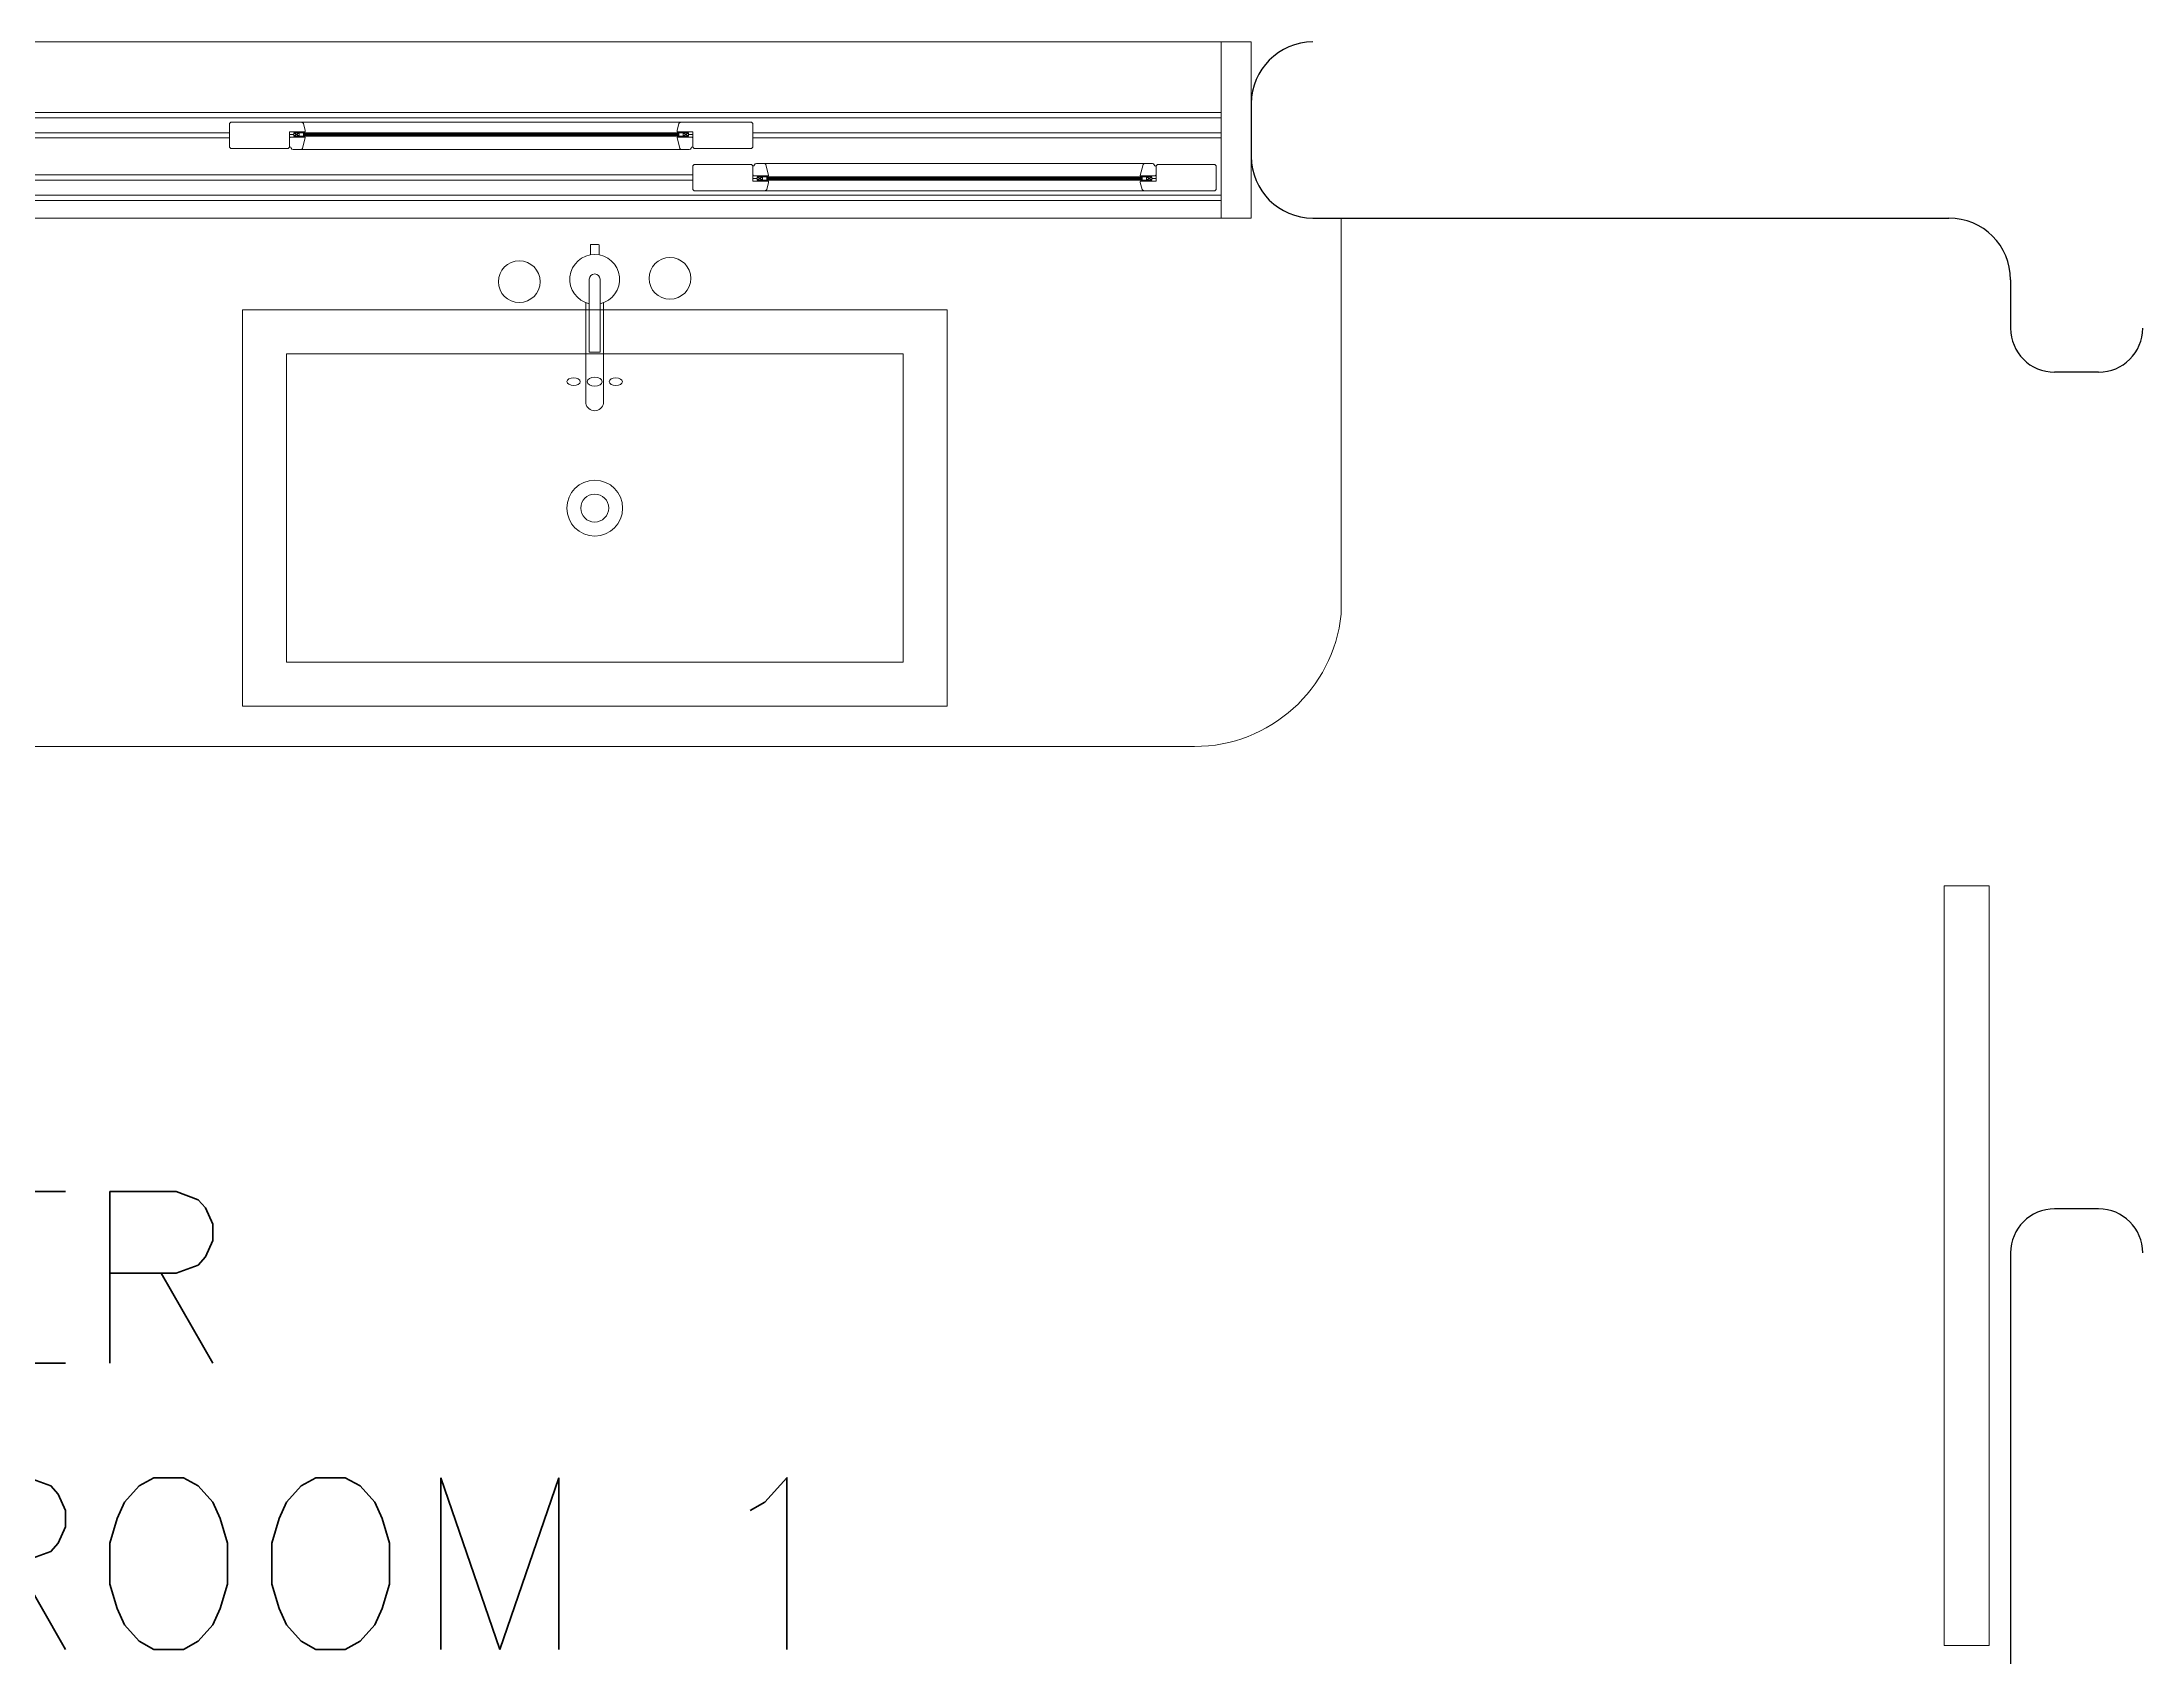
# Model space of a CAD drawing. Header units: metres. Extents: x -44 to 358, y -246 to 48.
# Drawn here: x 85.478 to 87.863, y -95.948 to -94.114 of the extents above; entities that cross this region are included whole.
import ezdxf

# ---------------------------------------------------------------- set-up
doc = ezdxf.new("R2010")
doc.units = ezdxf.units.M
doc.header["$LTSCALE"] = 0.3
doc.layers.add('1', color=1, linetype='Continuous')
doc.layers.add('TEXTOS', color=4, linetype='Continuous')
for name, color, linetype, lineweight in [('A-DOOR', 7, 'Continuous', 5), ('A-WALL', 7, 'Continuous', 30), ('baños', 141, 'Continuous', 0), ('cristales', 131, 'Continuous', 0)]:
    doc.layers.add(name, color=color, linetype=linetype, lineweight=lineweight)

# ---------------------------------------------------------------- blocks, each defined once
blk = doc.blocks.new('A$Cf9d9fc6c')
at = {"layer": 'A-DOOR'}
for p, q in [((0, 0.2), (2.65, 0.2)), ((2.616, 0.2), (2.616, 0)), ((2.65, 0), (2.65, 0.2)), ((0.034, 0.12), (2.616, 0.12)), ((1.49, 0.1075), (1.4915, 0.109)), ((1.49, 0.0805), (1.49, 0.1075)), ((1.4915, 0.109), (1.5721, 0.109)), ((1.5755, 0.098), (1.558, 0.098)), ((1.558, 0.098), (1.558, 0.0805)), ((1.563, 0.097), (1.569, 0.093)), ((1.563, 0.093), (1.569, 0.097)), ((1.5721, 0.109), (1.574, 0.1075)), ((1.5721, 0.109), (2.0019, 0.109)), ((1.574, 0.1075), (1.576, 0.0995)), ((1.576, 0.0985), (1.5755, 0.098)), ((1.576, 0.0995), (1.576, 0.0985)), ((2, 0.1075), (1.998, 0.0995)), ((1.998, 0.0995), (1.998, 0.0985)), ((1.998, 0.0985), (1.9985, 0.098)), ((1.9985, 0.098), (2.016, 0.098)), ((2.0019, 0.109), (2, 0.1075)), ((2.0825, 0.109), (2.0019, 0.109)), ((2.011, 0.097), (2.005, 0.093)), ((2.011, 0.093), (2.005, 0.097)), ((2.016, 0.098), (2.016, 0.0805)), ((2.084, 0.1075), (2.0825, 0.109)), ((2.084, 0.0805), (2.084, 0.1075)), ((1.4915, 0.079), (1.49, 0.0805)), ((1.5565, 0.079), (1.4915, 0.079)), ((1.558, 0.0805), (1.5565, 0.079)), ((1.558, 0.095), (1.563, 0.095)), ((1.558, 0.095), (1.563, 0.095)), ((2.0028, 0.078), (1.5712, 0.078)), ((2.016, 0.095), (2.011, 0.095)), ((2.016, 0.095), (2.011, 0.095)), ((2.016, 0.0805), (2.0175, 0.079)), ((2.0175, 0.079), (2.0825, 0.079)), ((2.0825, 0.079), (2.084, 0.0805)), ((2.016, 0.0595), (2.0175, 0.061)), ((2.016, 0.0595), (2.016, 0.0325)), ((2.0825, 0.061), (2.0175, 0.061)), ((2.084, 0.0595), (2.0825, 0.061)), ((2.084, 0.042), (2.084, 0.0595)), ((2.0972, 0.062), (2.5288, 0.062)), ((2.542, 0.0595), (2.5435, 0.061)), ((2.542, 0.042), (2.542, 0.0595)), ((2.5435, 0.061), (2.6085, 0.061)), ((2.6085, 0.061), (2.61, 0.0595)), ((2.61, 0.0595), (2.61, 0.0325)), ((2.016, 0.0325), (2.0175, 0.031)), ((2.0175, 0.031), (2.0981, 0.031)), ((2.084, 0.045), (2.089, 0.045)), ((2.084, 0.045), (2.089, 0.045)), ((2.1015, 0.042), (2.084, 0.042)), ((2.089, 0.043), (2.095, 0.047)), ((2.089, 0.047), (2.095, 0.043)), ((2.0981, 0.031), (2.1, 0.0325)), ((2.5279, 0.031), (2.0981, 0.031)), ((2.1, 0.0325), (2.102, 0.0405)), ((2.102, 0.0415), (2.1015, 0.042)), ((2.102, 0.0405), (2.102, 0.0415)), ((2.524, 0.0415), (2.5245, 0.042)), ((2.524, 0.0405), (2.524, 0.0415)), ((2.526, 0.0325), (2.524, 0.0405)), ((2.5245, 0.042), (2.542, 0.042)), ((2.5279, 0.031), (2.526, 0.0325)), ((2.6085, 0.031), (2.5279, 0.031)), ((2.537, 0.043), (2.531, 0.047)), ((2.537, 0.047), (2.531, 0.043)), ((2.542, 0.045), (2.537, 0.045)), ((2.542, 0.045), (2.537, 0.045)), ((2.61, 0.0325), (2.6085, 0.031)), ((0.034, 0.02), (2.616, 0.02)), ((0, 0), (2.65, 0))]:
    blk.add_line(p, q, dxfattribs=at)
at = {"layer": 'A-DOOR', "color": 8}
for p, q in [((0.034, 0.114), (2.616, 0.114)), ((1.16, 0.097), (1.49, 0.097)), ((2.084, 0.097), (2.616, 0.097)), ((1.16, 0.091), (1.49, 0.091)), ((2.084, 0.091), (2.616, 0.091)), ((2.016, 0.049), (0.634, 0.049)), ((0.034, 0.026), (2.616, 0.026)), ((2.016, 0.043), (0.634, 0.043))]:
    blk.add_line(p, q, dxfattribs=at)
at = {"layer": 'A-DOOR'}
for points in [[(1.563, 0.097), (1.569, 0.097), (1.569, 0.093), (1.563, 0.093)], [(1.563, 0.097), (2.011, 0.097), (2.011, 0.093), (1.563, 0.093)], [(1.5755, 0.098), (1.5635, 0.098), (1.5635, 0.097), (1.5755, 0.097)], [(1.569, 0.097), (1.574, 0.097), (1.574, 0.093), (1.569, 0.093)], [(1.9985, 0.098), (2.0105, 0.098), (2.0105, 0.097), (1.9985, 0.097)], [(2.005, 0.097), (2, 0.097), (2, 0.093), (2.005, 0.093)], [(2.011, 0.097), (2.005, 0.097), (2.005, 0.093), (2.011, 0.093)], [(1.558, 0.095), (1.563, 0.095), (1.563, 0.095), (1.558, 0.095)], [(1.5755, 0.093), (1.5635, 0.093), (1.5635, 0.092), (1.5755, 0.092)], [(1.9985, 0.093), (2.0105, 0.093), (2.0105, 0.092), (1.9985, 0.092)], [(2.016, 0.095), (2.011, 0.095), (2.011, 0.095), (2.016, 0.095)], [(2.1015, 0.047), (2.0895, 0.047), (2.0895, 0.048), (2.1015, 0.048)], [(2.5245, 0.047), (2.5365, 0.047), (2.5365, 0.048), (2.5245, 0.048)], [(2.084, 0.045), (2.089, 0.045), (2.089, 0.045), (2.084, 0.045)], [(2.537, 0.043), (2.089, 0.043), (2.089, 0.047), (2.537, 0.047)], [(2.089, 0.043), (2.095, 0.043), (2.095, 0.047), (2.089, 0.047)], [(2.1015, 0.042), (2.0895, 0.042), (2.0895, 0.043), (2.1015, 0.043)], [(2.095, 0.043), (2.1, 0.043), (2.1, 0.047), (2.095, 0.047)], [(2.5245, 0.042), (2.5365, 0.042), (2.5365, 0.043), (2.5245, 0.043)], [(2.531, 0.043), (2.526, 0.043), (2.526, 0.047), (2.531, 0.047)], [(2.537, 0.043), (2.531, 0.043), (2.531, 0.047), (2.537, 0.047)], [(2.542, 0.045), (2.537, 0.045), (2.537, 0.045), (2.542, 0.045)]]:
    blk.add_lwpolyline(points, close=True, dxfattribs=at)
at = {"layer": 'A-DOOR', "color": 7}
for points in [[(1.563, 0.093), (2.011, 0.093), (2.011, 0.097), (1.563, 0.097)], [(2.537, 0.047), (2.089, 0.047), (2.089, 0.043), (2.537, 0.043)]]:
    blk.add_lwpolyline(points, close=True, dxfattribs=at)
at = {"layer": 'A-DOOR'}
for points in [[(1.5601, 0.0795, 0.341999), (1.5582, 0.081), (1.558, 0.0813), (1.558, 0.091), (1.559, 0.092), (1.576, 0.092), (1.576, 0.0915), (1.5727, 0.0791, -0.339454), (1.5712, 0.078), (1.5621, 0.078, -0.341999)], [(2.0139, 0.0795, -0.341999), (2.0158, 0.081), (2.016, 0.0813), (2.016, 0.091), (2.015, 0.092), (1.998, 0.092), (1.998, 0.0915), (2.0013, 0.0791, 0.339454), (2.0028, 0.078), (2.0119, 0.078, 0.341999)], [(2.0861, 0.0605, -0.341999), (2.0842, 0.059), (2.084, 0.0587), (2.084, 0.049), (2.085, 0.048), (2.102, 0.048), (2.102, 0.0485), (2.0987, 0.0609, 0.339454), (2.0972, 0.062), (2.0881, 0.062, 0.341999)], [(2.5399, 0.0605, 0.341999), (2.5418, 0.059), (2.542, 0.0587), (2.542, 0.049), (2.541, 0.048), (2.524, 0.048), (2.524, 0.0485), (2.5273, 0.0609, -0.339454), (2.5288, 0.062), (2.5379, 0.062, -0.341999)]]:
    blk.add_lwpolyline(points, format="xyb", close=True, dxfattribs=at)
at = {"layer": 'cristales', "const_width": 0.004}
for points in [[(1.574, 0.095), (2, 0.095)], [(2.526, 0.045), (2.1, 0.045)]]:
    blk.add_lwpolyline(points, dxfattribs=at)
blk = doc.blocks.new('A$C8d867532')
at = {"layer": 'baños', "linetype": 'Continuous'}
blk.add_line((0.0395, 0.4062, 0), (0.1223, 0.4062, 0.0004), dxfattribs=at)
at = {"layer": 'baños'}
for points in [[(0.0743, 0.8), (0.5243, 0.8), (0.5243, 0), (0.0743, 0)], [(0.1243, 0.75), (0.4743, 0.75), (0.4743, 0.05), (0.1243, 0.05)]]:
    blk.add_lwpolyline(points, close=True, dxfattribs=at)
at = {"layer": 'baños', "linetype": 'Continuous'}
blk.add_lwpolyline([(0.0672, 0.3939, -9.082434), (0.0672, 0.4062)], format="xyb", dxfattribs=at)
at = {"layer": 'baños', "linetype": 'Continuous', "elevation": 0}
for points in [[(0.0333, 0.4, -0.385153), (0.0395, 0.4062), (0.0395, 0.4062)], [(0.0661, 0.4101), (0.1804, 0.4101, -0.363105), (0.1887, 0.4, -0.363105), (0.1804, 0.39), (0.0661, 0.39)], [(0.0333, 0.4, 0.385153), (0.0395, 0.3939), (0.0395, 0.3939)]]:
    blk.add_lwpolyline(points, format="xyb", dxfattribs=at)
at = {"layer": 'baños', "linetype": 'Continuous'}
for points, elevation in [([(0.1223, 0.4062), (0.1223, 0.3939)], 0.0004), ([(0.0114, 0.405), (0.0005, 0.405), (0, 0.4043), (0, 0.3957)], 0), ([(0, 0.3957), (0.0005, 0.395), (0.0114, 0.395)], 0)]:
    blk.add_lwpolyline(points, dxfattribs=dict(at, elevation=elevation))
at = {"layer": 'baños', "linetype": 'Continuous', "extrusion": (1.31781e-06, -1, -8.43443e-26), "elevation": -0.3939}
blk.add_lwpolyline([(0.1223, 0.0004), (0.0395, 0)], close=True, dxfattribs=at)
at = {"layer": 'baños', "linetype": 'Continuous'}
for centre, radius in [((0.0422, 0.4857), 0.0237), ((0.2993, 0.4), 0.0317), ((0.2993, 0.4), 0.0159), ((0.0384, 0.3146), 0.0237)]:
    blk.add_circle(centre, radius, dxfattribs=at)
at = {"layer": 'baños', "linetype": 'Continuous', "extrusion": (3.61622e-27, 8.43443e-26, -1)}
for centre, major_axis, ratio in [((0.1557, 0.424), (0.00005, -0.0075), 0.581577), ((0.1558, 0.4), (0, -0.0085), 0.599546), ((0.1558, 0.376), (0.00005, -0.0075), 0.581577)]:
    blk.add_ellipse(centre, major_axis=major_axis, ratio=ratio, dxfattribs=at)
at = {"layer": 'baños', "linetype": 'Continuous', "flags": 8}
for tag, p in [('TRADENAME', (0.1887, 0.4, 0)), ('MODELNUMBER', (0.1887, 0.4, 0)), ('MATERIAL', (0.1888, 0.4, 0)), ('PRODUCT', (0.1888, 0.4, 0))]:
    blk.add_attdef(tag, p, '', height=0.0000254, rotation=270.0001, dxfattribs=at)
at = {"layer": 'baños', "linetype": 'Continuous'}
for tag, p in [('MATERIAL', (0.299, 0.3999)), ('PRODUCT', (0.299, 0.3999)), ('TRADENAME', (0.2991, 0.3999)), ('MODELNUMBER', (0.2991, 0.3999))]:
    blk.add_attdef(tag, p, '', height=0.0000254, rotation=90.0001, dxfattribs=at)
blk = doc.blocks.new('PL MUEBLES 2N NASAS 09')
at = {"layer": 'A-DOOR', "color": 2}
blk.add_lwpolyline([(219.6863, 56.5469), (219.6863, 55.6844), (219.7374, 55.6844), (219.7374, 56.5469)], close=True, dxfattribs=at)
at = {"layer": 'A-WALL', "color": 2}
for p, q in [((218.8997, 57.4353), (218.8997, 57.3753)), ((218.9697, 57.3053), (219.6918, 57.3053)), ((219.7618, 57.2353), (219.7618, 57.1803)), ((219.8618, 57.1303), (219.8118, 57.1303)), ((219.8618, 56.1803), (219.8118, 56.1803)), ((219.7618, 56.1303), (219.7618, 55.0553))]:
    blk.add_line(p, q, dxfattribs=at)
for centre, radius, start, end in [((218.9697, 57.4353), 0.07, 90, 180), ((218.9697, 57.3753), 0.07, 180, 270), ((219.6918, 57.2353), 0.07, 0, 90), ((219.8118, 57.1803), 0.05, 180, 270), ((219.8618, 57.1803), 0.05, 270, 0), ((219.8118, 56.1303), 0.05, 90, 180), ((219.8618, 56.1303), 0.05, 360, 90)]:
    blk.add_arc(centre, radius, start, end, dxfattribs=at)
at = {"layer": 'baños', "color": 2}
for p, q in [((219.0018, 57.3053), (219.0018, 56.8553)), ((218.8352, 56.7053), (216.1534, 56.7053))]:
    blk.add_line(p, q, dxfattribs=at)
blk.add_arc((218.8352, 56.8728), 0.1675, 270, 354.0288, dxfattribs=at)
at = {"layer": '1', "color": 2}
ref = blk.add_blockref('A$C8d867532', (218.5543, 57.2753, 0), dxfattribs=dict(at, xscale=-1, rotation=90))
ref.add_attrib('MATERIAL', 'VITREOUS CHINA', (218.1544, 56.9763, 0), dxfattribs={"layer": 'baños', "linetype": 'Continuous', "height": 0.0000254, "rotation": 179.9999})
ref.add_attrib('PRODUCT', 'BATHROOM SINK', (218.1544, 56.9763, 0), dxfattribs={"layer": 'baños', "linetype": 'Continuous', "height": 0.0000254, "rotation": 179.9999})
ref.add_attrib('TRADENAME', 'VOX', (218.1544, 56.9762, 0), dxfattribs={"layer": 'baños', "linetype": 'Continuous', "height": 0.0000254, "rotation": 179.9999})
ref.add_attrib('MODELNUMBER', 'K-5373', (218.1544, 56.9762, 0), dxfattribs={"layer": 'baños', "linetype": 'Continuous', "height": 0.0000254, "rotation": 179.9999})
ref.add_attrib('MATERIAL', 'BRASS', (218.1543, 57.0865, 0), dxfattribs={"layer": 'baños', "linetype": 'Continuous', "height": 0.0000254, "rotation": 359.9999})
ref.add_attrib('PRODUCT', 'FAUCETS', (218.1543, 57.0865, 0), dxfattribs={"layer": 'baños', "linetype": 'Continuous', "height": 0.0000254, "rotation": 359.9999})
ref.add_attrib('TRADENAME', 'PURIST', (218.1543, 57.0865, 0), dxfattribs={"layer": 'baños', "linetype": 'Continuous', "height": 0.0000254, "rotation": 359.9999})
ref.add_attrib('MODELNUMBER', 'K-14404-4A', (218.1543, 57.0866, 0), dxfattribs={"layer": 'baños', "linetype": 'Continuous', "height": 0.0000254, "rotation": 359.9999})
at = {"layer": 'baños', "color": 2}
blk.add_blockref('A$Cf9d9fc6c', (216.2497, 57.3053), dxfattribs=at)
at = {"layer": 'TEXTOS', "color": 2, "insert": (216.7596, 55.6799), "char_height": 0.195, "width": 1.854973, "attachment_point": 7}
blk.add_mtext('{\\Fromans|c0;MASTER BATHROOM 1}', dxfattribs=at)

msp = doc.modelspace()

# ---------------------------------------------------------------- block references
msp.add_blockref('PL MUEBLES 2N NASAS 09', (-132.0484004, -151.6197483))

doc.saveas('drawing.dxf')
